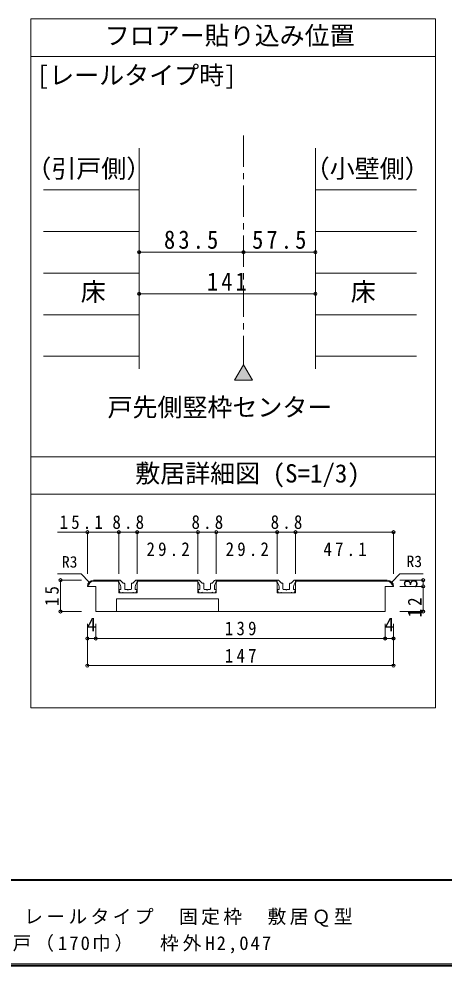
# Model space of a CAD drawing. Units: millimetres at full size, sheet at 1:5, with parts at other scales. Extents: x -957 to 993, y -689 to 708.
# Drawn here: x -507 to -167, y -689 to 68 of the extents above; entities that cross this region are included whole.
import ezdxf
from ezdxf.enums import TextEntityAlignment as Align

# ---------------------------------------------------------------- set-up
doc = ezdxf.new("R2010")
doc.units = ezdxf.units.MM
doc.header["$LTSCALE"] = 5
doc.header["$PDMODE"] = 32
doc.header["$PDSIZE"] = 2.5
doc.linetypes.add('CHAIN1', pattern=[8, 5, -1, 1, -1])
doc.layers.add('0-B_寸法', color=7, linetype='Continuous', lineweight=9)
doc.layers.add('F-1_枠', color=6, linetype='Continuous', lineweight=9)
doc.styles.add('ＭＳ ゴシック', font='')
doc.styles.get('ＭＳ ゴシック').set_extended_font_data('MS Gothic')

msp = doc.modelspace()

# ---------------------------------------------------------------- linework, layer by layer
at = {"layer": '0-B_寸法'}
for p, q in [((-497.321, 68.058), (-173.638, 68.058)), ((-497.321, 68.058), (-497.321, -482.581)), ((-173.638, -482.581), (-173.638, 68.058)), ((-497.321, 38.058), (-173.638, 38.058)), ((-410.691, -35.143), (-410.691, -211.65)), ((-269.691, -35.143), (-269.691, -211.65)), ((-327.191, -118.397), (-410.691, -118.397)), ((-269.691, -118.397), (-327.191, -118.397)), ((-269.691, -151.698), (-410.691, -151.698)), ((-327.191, -208.332), (-334.328, -220.694)), ((-327.191, -208.332), (-320.054, -220.694)), ((-334.328, -220.694), (-320.054, -220.694)), ((-173.638, -281.942), (-497.321, -281.942)), ((-497.321, -311.942), (-173.638, -311.942)), ((-426.937, -342.258), (-475.931, -342.258)), ((-452.104, -342.258), (-452.104, -375.591)), ((-412.271, -342.258), (-426.937, -342.258)), ((-426.937, -342.258), (-426.937, -375.591)), ((-412.271, -342.258), (-363.604, -342.258)), ((-412.271, -342.258), (-412.271, -375.591)), ((-363.604, -342.258), (-363.604, -375.591)), ((-363.604, -342.258), (-348.937, -342.258)), ((-348.937, -342.258), (-348.937, -375.591)), ((-348.937, -342.258), (-300.271, -342.258)), ((-300.271, -342.258), (-300.271, -375.591)), ((-300.271, -342.258), (-285.604, -342.258)), ((-285.604, -342.258), (-285.604, -375.591)), ((-285.604, -342.258), (-207.104, -342.258)), ((-207.104, -342.258), (-207.104, -375.591)), ((-457.104, -375.591), (-475.931, -375.591)), ((-457.104, -375.591), (-475.931, -375.591)), ((-450.64, -382.056), (-457.104, -375.591)), ((-450.64, -382.056), (-457.104, -375.591)), ((-208.569, -382.056), (-202.104, -375.591)), ((-208.569, -382.056), (-202.104, -375.591)), ((-202.104, -375.591), (-183.413, -375.591)), ((-202.104, -375.591), (-183.413, -375.591)), ((-473.629, -405.591), (-473.629, -380.591)), ((-473.629, -380.591), (-456.962, -380.591)), ((-445.437, -385.591), (-452.104, -385.591)), ((-445.437, -385.591), (-452.104, -385.591)), ((-426.937, -380.591), (-447.104, -380.591)), ((-426.937, -380.591), (-447.104, -380.591)), ((-426.937, -381.424), (-447.104, -381.424)), ((-426.937, -381.424), (-447.104, -381.424)), ((-445.437, -405.591), (-445.437, -385.591)), ((-427.104, -380.591), (-426.199, -380.591)), ((-426.937, -380.591), (-426.937, -390.591)), ((-423.5, -382.945), (-425.61, -380.835)), ((-423.5, -382.945), (-425.61, -380.835)), ((-425.437, -388.091), (-425.437, -385.985)), ((-423.147, -383.091), (-422.604, -383.091)), ((-423.147, -383.091), (-422.604, -383.091)), ((-422.271, -387.591), (-422.271, -383.425)), ((-416.937, -387.591), (-416.937, -383.425)), ((-416.061, -383.091), (-416.604, -383.091)), ((-416.061, -383.091), (-416.604, -383.091)), ((-415.708, -382.945), (-413.598, -380.835)), ((-415.708, -382.945), (-413.598, -380.835)), ((-413.771, -388.091), (-413.771, -385.985)), ((-412.104, -380.591), (-413.009, -380.591)), ((-412.104, -380.591), (-413.009, -380.591)), ((-412.271, -380.591), (-412.271, -390.591)), ((-363.604, -380.591), (-412.271, -380.591)), ((-363.604, -380.591), (-412.271, -380.591)), ((-363.604, -381.424), (-412.271, -381.424)), ((-363.604, -381.424), (-412.271, -381.424)), ((-412.104, -382.258), (-412.104, -380.591)), ((-363.771, -380.591), (-362.866, -380.591)), ((-363.604, -380.591), (-363.604, -390.591)), ((-360.167, -382.945), (-362.277, -380.835)), ((-360.167, -382.945), (-362.277, -380.835)), ((-362.104, -388.091), (-362.104, -385.985)), ((-359.814, -383.091), (-359.271, -383.091)), ((-359.814, -383.091), (-359.271, -383.091)), ((-358.937, -387.591), (-358.937, -383.425)), ((-353.604, -387.591), (-353.604, -383.425)), ((-352.728, -383.091), (-353.271, -383.091)), ((-352.728, -383.091), (-353.271, -383.091)), ((-352.374, -382.945), (-350.265, -380.835)), ((-352.374, -382.945), (-350.265, -380.835)), ((-350.437, -388.091), (-350.437, -385.985)), ((-348.771, -380.591), (-349.676, -380.591)), ((-348.771, -380.591), (-349.676, -380.591)), ((-348.937, -380.591), (-348.937, -390.591)), ((-300.271, -380.591), (-348.937, -380.591)), ((-300.271, -380.591), (-348.937, -380.591)), ((-300.271, -381.424), (-348.937, -381.424)), ((-300.271, -381.424), (-348.937, -381.424)), ((-348.771, -382.258), (-348.771, -380.591)), ((-300.437, -380.591), (-299.533, -380.591)), ((-300.271, -380.591), (-300.271, -390.591)), ((-296.834, -382.945), (-298.943, -380.835)), ((-296.834, -382.945), (-298.943, -380.835)), ((-298.771, -388.091), (-298.771, -385.985)), ((-296.48, -383.091), (-295.937, -383.091)), ((-296.48, -383.091), (-295.937, -383.091)), ((-295.604, -387.591), (-295.604, -383.425)), ((-290.271, -387.591), (-290.271, -383.425)), ((-289.395, -383.091), (-289.937, -383.091)), ((-289.395, -383.091), (-289.937, -383.091)), ((-289.041, -382.945), (-286.932, -380.835)), ((-289.041, -382.945), (-286.932, -380.835)), ((-287.104, -388.091), (-287.104, -385.985)), ((-285.437, -380.591), (-286.342, -380.591)), ((-285.437, -380.591), (-286.342, -380.591)), ((-212.104, -380.591), (-285.604, -380.591)), ((-212.104, -381.424), (-285.604, -381.424)), ((-212.104, -381.424), (-285.604, -381.424)), ((-285.437, -382.258), (-285.437, -380.591)), ((-213.771, -385.591), (-207.104, -385.591)), ((-213.771, -405.591), (-213.771, -385.591)), ((-213.771, -385.591), (-207.104, -385.591)), ((-183.413, -380.591), (-202.104, -380.591)), ((-183.413, -385.591), (-202.104, -385.591)), ((-183.413, -385.591), (-183.413, -380.591)), ((-183.413, -405.591), (-183.413, -385.591)), ((-412.271, -390.591), (-426.937, -390.591)), ((-412.271, -390.591), (-426.937, -390.591)), ((-425.937, -390.591), (-426.747, -388.547)), ((-425.937, -390.591), (-426.747, -388.547)), ((-425.437, -388.091), (-426.437, -388.091)), ((-425.437, -388.091), (-426.437, -388.091)), ((-424.104, -390.591), (-425.937, -390.591)), ((-424.104, -390.591), (-425.937, -390.591)), ((-424.104, -390.591), (-423.771, -390.258)), ((-424.104, -390.591), (-423.771, -390.258)), ((-423.771, -390.258), (-423.437, -390.591)), ((-423.771, -390.258), (-423.437, -390.591)), ((-423.437, -390.591), (-415.771, -390.591)), ((-423.437, -390.591), (-415.771, -390.591)), ((-420.104, -388.091), (-421.771, -388.091)), ((-420.104, -388.091), (-421.771, -388.091)), ((-419.604, -388.591), (-420.104, -388.091)), ((-419.604, -388.591), (-420.104, -388.091)), ((-415.437, -390.258), (-415.771, -390.591)), ((-415.437, -390.258), (-415.771, -390.591)), ((-415.104, -390.591), (-415.437, -390.258)), ((-415.104, -390.591), (-415.437, -390.258)), ((-415.104, -390.591), (-413.271, -390.591)), ((-415.104, -390.591), (-413.271, -390.591)), ((-413.771, -388.091), (-412.771, -388.091)), ((-413.771, -388.091), (-412.771, -388.091)), ((-413.271, -390.591), (-412.461, -388.547)), ((-413.271, -390.591), (-412.461, -388.547)), ((-348.937, -390.591), (-363.604, -390.591)), ((-348.937, -390.591), (-363.604, -390.591)), ((-362.604, -390.591), (-363.414, -388.547)), ((-362.604, -390.591), (-363.414, -388.547)), ((-362.104, -388.091), (-363.104, -388.091)), ((-362.104, -388.091), (-363.104, -388.091)), ((-360.771, -390.591), (-362.604, -390.591)), ((-360.771, -390.591), (-362.604, -390.591)), ((-360.771, -390.591), (-360.437, -390.258)), ((-360.771, -390.591), (-360.437, -390.258)), ((-360.437, -390.258), (-360.104, -390.591)), ((-360.437, -390.258), (-360.104, -390.591)), ((-360.104, -390.591), (-352.437, -390.591)), ((-360.104, -390.591), (-352.437, -390.591)), ((-356.771, -388.091), (-358.437, -388.091)), ((-356.771, -388.091), (-358.437, -388.091)), ((-356.271, -388.591), (-356.771, -388.091)), ((-356.271, -388.591), (-356.771, -388.091)), ((-352.104, -390.258), (-352.437, -390.591)), ((-352.104, -390.258), (-352.437, -390.591)), ((-351.771, -390.591), (-352.104, -390.258)), ((-351.771, -390.591), (-352.104, -390.258)), ((-351.771, -390.591), (-349.937, -390.591)), ((-351.771, -390.591), (-349.937, -390.591)), ((-350.437, -388.091), (-349.437, -388.091)), ((-350.437, -388.091), (-349.437, -388.091)), ((-349.937, -390.591), (-349.128, -388.547)), ((-349.937, -390.591), (-349.128, -388.547)), ((-285.604, -390.591), (-300.271, -390.591)), ((-285.604, -390.591), (-300.271, -390.591)), ((-299.271, -390.591), (-300.081, -388.547)), ((-299.271, -390.591), (-300.081, -388.547)), ((-298.771, -388.091), (-299.771, -388.091)), ((-298.771, -388.091), (-299.771, -388.091)), ((-297.437, -390.591), (-299.271, -390.591)), ((-297.437, -390.591), (-299.271, -390.591)), ((-297.437, -390.591), (-297.104, -390.258)), ((-297.437, -390.591), (-297.104, -390.258)), ((-297.104, -390.258), (-296.771, -390.591)), ((-297.104, -390.258), (-296.771, -390.591)), ((-296.771, -390.591), (-289.104, -390.591)), ((-296.771, -390.591), (-289.104, -390.591)), ((-293.437, -388.091), (-295.104, -388.091)), ((-293.437, -388.091), (-295.104, -388.091)), ((-292.937, -388.591), (-293.437, -388.091)), ((-292.937, -388.591), (-293.437, -388.091)), ((-288.771, -390.258), (-289.104, -390.591)), ((-288.771, -390.258), (-289.104, -390.591)), ((-288.437, -390.591), (-288.771, -390.258)), ((-288.437, -390.591), (-288.771, -390.258)), ((-288.437, -390.591), (-286.604, -390.591)), ((-288.437, -390.591), (-286.604, -390.591)), ((-287.104, -388.091), (-286.104, -388.091)), ((-287.104, -388.091), (-286.104, -388.091)), ((-286.604, -390.591), (-285.794, -388.547)), ((-286.604, -390.591), (-285.794, -388.547)), ((-428.771, -405.591), (-428.771, -395.591)), ((-347.104, -395.591), (-428.771, -395.591)), ((-473.629, -405.591), (-456.962, -405.591)), ((-445.437, -405.591), (-213.771, -405.591)), ((-445.437, -405.591), (-213.771, -405.591)), ((-183.413, -405.591), (-202.104, -405.591)), ((-452.104, -427.258), (-452.104, -415.591)), ((-445.437, -427.258), (-445.437, -415.591)), ((-213.771, -427.258), (-213.771, -415.591)), ((-207.104, -427.258), (-207.104, -415.591)), ((-452.104, -427.258), (-445.437, -427.258)), ((-452.104, -448.924), (-452.104, -427.258)), ((-445.437, -427.258), (-213.771, -427.258)), ((-213.771, -427.258), (-207.104, -427.258)), ((-207.104, -448.924), (-207.104, -427.258)), ((-452.104, -448.924), (-207.104, -448.924)), ((-173.638, -482.581), (-497.321, -482.581))]:
    msp.add_line(p, q, dxfattribs=at)
at = {"layer": '0-B_寸法', "linetype": 'CHAIN1'}
msp.add_line((-327.191, -25.143), (-327.191, -208.332), dxfattribs=at)
at = {"layer": '0-B_寸法', "color": 4}
for p, q in [((-410.691, -68.445), (-487.191, -68.445)), ((-188.792, -68.445), (-269.691, -68.445)), ((-410.691, -101.746), (-487.191, -101.746)), ((-269.691, -101.746), (-188.792, -101.746)), ((-410.691, -135.048), (-487.191, -135.048)), ((-269.691, -135.048), (-188.792, -135.048)), ((-410.691, -168.349), (-487.191, -168.349)), ((-269.691, -168.349), (-188.792, -168.349)), ((-410.691, -201.65), (-487.191, -201.65)), ((-269.691, -201.65), (-188.792, -201.65))]:
    msp.add_line(p, q, dxfattribs=at)
at = {"layer": '0-B_寸法'}
for points in [[(-427.104, -382.258), (-427.104, -380.591), (-426.199, -380.591)], [(-363.771, -382.258), (-363.771, -380.591), (-362.866, -380.591)], [(-300.437, -382.258), (-300.437, -380.591), (-299.533, -380.591)], [(-212.104, -380.591), (-285.604, -380.591), (-285.604, -390.591)], [(-417.437, -388.091), (-419.104, -388.091), (-419.604, -388.591)], [(-417.437, -388.091), (-419.104, -388.091), (-419.604, -388.591)], [(-354.104, -388.091), (-355.771, -388.091), (-356.271, -388.591)], [(-354.104, -388.091), (-355.771, -388.091), (-356.271, -388.591)], [(-290.771, -388.091), (-292.437, -388.091), (-292.937, -388.591)], [(-290.771, -388.091), (-292.437, -388.091), (-292.937, -388.591)], [(-347.104, -405.591), (-347.104, -395.591), (-428.771, -395.591)]]:
    msp.add_lwpolyline(points, dxfattribs=at)
for centre, major_axis, start_param, end_param in [((-447.104, -385.591), (-5, 0), 4.712389, 6.2831853), ((-447.104, -385.591), (-5, 0), 4.712389, 6.2831853), ((-447.104, -385.591), (-4.167, 0), 4.712389, 6.2831853), ((-447.104, -385.591), (-4.167, 0), 4.712389, 6.2831853), ((-430.437, -385.985), (5, 0), 6.2831853, 7.1242595), ((-430.437, -385.985), (5, 0), 6.2831853, 7.1242595), ((-426.199, -381.425), (0.833, 0), 0.7853982, 1.5707963), ((-426.199, -381.425), (0.833, 0), 0.7853982, 1.5707963), ((-423.147, -382.591), (0.5, 0), 3.9269908, 4.712389), ((-423.147, -382.591), (0.5, 0), 3.9269908, 4.712389), ((-422.604, -383.425), (0.333, 0), 6.2831853, 7.8539816), ((-422.604, -383.425), (0.333, 0), 6.2831853, 7.8539816), ((-416.604, -383.425), (0.333, 0), 1.5707963, 3.1415927), ((-416.604, -383.425), (0.333, 0), 1.5707963, 3.1415927), ((-416.061, -382.591), (0.5, 0), 4.712389, 5.4977871), ((-416.061, -382.591), (0.5, 0), 4.712389, 5.4977871), ((-408.771, -385.985), (5, 0), 2.3005185, 3.1415927), ((-408.771, -385.985), (5, 0), 2.3005185, 3.1415927), ((-413.009, -381.425), (0.833, 0), 1.5707963, 2.3561945), ((-413.009, -381.425), (0.833, 0), 1.5707963, 2.3561945), ((-367.104, -385.985), (5, 0), 6.2831853, 7.1242595), ((-367.104, -385.985), (5, 0), 6.2831853, 7.1242595), ((-362.866, -381.425), (0.833, 0), 0.7853982, 1.5707963), ((-362.866, -381.425), (0.833, 0), 0.7853982, 1.5707963), ((-359.814, -382.591), (0.5, 0), 3.9269908, 4.712389), ((-359.814, -382.591), (0.5, 0), 3.9269908, 4.712389), ((-359.271, -383.425), (0.333, 0), 6.2831853, 7.8539816), ((-359.271, -383.425), (0.333, 0), 6.2831853, 7.8539816), ((-353.271, -383.425), (0.333, 0), 1.5707963, 3.1415927), ((-353.271, -383.425), (0.333, 0), 1.5707963, 3.1415927), ((-352.728, -382.591), (0.5, 0), 4.712389, 5.4977871), ((-352.728, -382.591), (0.5, 0), 4.712389, 5.4977871), ((-345.437, -385.985), (5, 0), 2.3005185, 3.1415927), ((-345.437, -385.985), (5, 0), 2.3005185, 3.1415927), ((-349.676, -381.425), (0.833, 0), 1.5707963, 2.3561945), ((-349.676, -381.425), (0.833, 0), 1.5707963, 2.3561945), ((-303.771, -385.985), (5, 0), 6.2831853, 7.1242595), ((-303.771, -385.985), (5, 0), 6.2831853, 7.1242595), ((-299.533, -381.425), (0.833, 0), 0.7853982, 1.5707963), ((-299.533, -381.425), (0.833, 0), 0.7853982, 1.5707963), ((-296.48, -382.591), (0.5, 0), 3.9269908, 4.712389), ((-296.48, -382.591), (0.5, 0), 3.9269908, 4.712389), ((-295.937, -383.425), (0.333, 0), 6.2831853, 7.8539816), ((-295.937, -383.425), (0.333, 0), 6.2831853, 7.8539816), ((-289.937, -383.425), (0.333, 0), 1.5707963, 3.1415927), ((-289.937, -383.425), (0.333, 0), 1.5707963, 3.1415927), ((-289.395, -382.591), (0.5, 0), 4.712389, 5.4977871), ((-289.395, -382.591), (0.5, 0), 4.712389, 5.4977871), ((-282.104, -385.985), (5, 0), 2.3005185, 3.1415927), ((-282.104, -385.985), (5, 0), 2.3005185, 3.1415927), ((-286.342, -381.425), (0.833, 0), 1.5707963, 2.3561945), ((-286.342, -381.425), (0.833, 0), 1.5707963, 2.3561945), ((-212.104, -385.591), (-5, 0), 3.1415927, 4.712389), ((-212.104, -385.591), (-5, 0), 3.1415927, 4.712389), ((-212.104, -385.591), (-4.167, 0), 3.1415927, 4.712389), ((-212.104, -385.591), (-4.167, 0), 3.1415927, 4.712389), ((-426.437, -388.425), (0.333, 0), 1.5707963, 3.518863), ((-426.437, -388.425), (0.333, 0), 1.5707963, 3.518863), ((-421.771, -387.591), (0.5, 0), 3.1415927, 4.712389), ((-421.771, -387.591), (0.5, 0), 3.1415927, 4.712389), ((-417.437, -387.591), (0.5, 0), 4.712389, 6.2831853), ((-417.437, -387.591), (0.5, 0), 4.712389, 6.2831853), ((-412.771, -388.425), (0.333, 0), 5.9059149, 7.8539816), ((-412.771, -388.425), (0.333, 0), 5.9059149, 7.8539816), ((-363.104, -388.425), (0.333, 0), 1.5707963, 3.518863), ((-363.104, -388.425), (0.333, 0), 1.5707963, 3.518863), ((-358.437, -387.591), (0.5, 0), 3.1415927, 4.712389), ((-358.437, -387.591), (0.5, 0), 3.1415927, 4.712389), ((-354.104, -387.591), (0.5, 0), 4.712389, 6.2831853), ((-354.104, -387.591), (0.5, 0), 4.712389, 6.2831853), ((-349.437, -388.425), (0.333, 0), 5.9059149, 7.8539816), ((-349.437, -388.425), (0.333, 0), 5.9059149, 7.8539816), ((-299.771, -388.425), (0.333, 0), 1.5707963, 3.518863), ((-299.771, -388.425), (0.333, 0), 1.5707963, 3.518863), ((-295.104, -387.591), (0.5, 0), 3.1415927, 4.712389), ((-295.104, -387.591), (0.5, 0), 3.1415927, 4.712389), ((-290.771, -387.591), (0.5, 0), 4.712389, 6.2831853), ((-290.771, -387.591), (0.5, 0), 4.712389, 6.2831853), ((-286.104, -388.425), (0.333, 0), 5.9059149, 7.8539816), ((-286.104, -388.425), (0.333, 0), 5.9059149, 7.8539816)]:
    msp.add_ellipse(centre, major_axis=major_axis, ratio=0.999999, start_param=start_param, end_param=end_param, dxfattribs=at)
for p in [(-410.691, -118.397), (-327.191, -118.397), (-269.691, -118.397), (-410.691, -151.698), (-269.691, -151.698), (-452.104, -342.258), (-426.937, -342.258), (-412.271, -342.258), (-363.604, -342.258), (-348.937, -342.258), (-300.271, -342.258), (-285.604, -342.258), (-207.104, -342.258), (-473.629, -380.591), (-183.413, -380.591), (-183.413, -385.591), (-473.629, -405.591), (-183.413, -405.591), (-452.104, -427.258), (-445.437, -427.258), (-213.771, -427.258), (-207.104, -427.258), (-452.104, -448.924), (-207.104, -448.924)]:
    msp.add_point(p, dxfattribs=at)
at = {"layer": '0-B_寸法', "color": 16}
msp.add_solid([(-334.328, -220.694), (-327.191, -208.332), (-320.054, -220.694)], dxfattribs=at)
at = {"layer": 'F-1_枠'}
for p, q in [((992.782, -619.898), (-957.218, -619.898)), ((992.782, -620.731), (-957.218, -620.731)), ((992.782, -687.398), (-957.218, -687.398)), ((992.782, -688.231), (-957.218, -688.231)), ((992.782, -689.065), (-957.218, -689.065))]:
    msp.add_line(p, q, dxfattribs=at)

# ---------------------------------------------------------------- texts
at = {"layer": '0-B_寸法', "style": 'ＭＳ ゴシック'}
for s, height, p in [('フロアー貼り込み位置', 14.66, (-438.243, 43.058)), ('[レールタイプ時]', 14.66, (-492.65, 11.368)), ('（引戸側）', 14.66, (-500.976, -63.341)), ('（小壁側）', 14.66, (-278.181, -63.341)), ('床', 14.66, (-457.441, -161.698)), ('床', 14.66, (-241.344, -161.698)), ('戸先側竪枠センター', 14.66, (-436.032, -254.074)), ('敷居詳細図 (S=1/3)', 14.66, (-413.85, -306.933)), ('R3', 9.164, (-472.509, -373.267)), ('R3', 9.164, (-196.73, -372.863)), ('4', 11, (-452.521, -424.758)), ('4', 11, (-214.187, -424.758))]:
    msp.add_text(s, height=height, dxfattribs=at).set_placement(p, align=Align.BOTTOM_LEFT)
msp.add_text('3', height=11, rotation=90, dxfattribs=at).set_placement((-184.724, -386.841), align=Align.BOTTOM_LEFT)
at = {"layer": '0-B_寸法', "attachment_point": 7, "style": 'ＭＳ ゴシック'}
for s, insert, char_height in [('\\T1.28;\\W0.9;83.5', (-390.816, -115.897), 14.66), ('\\T1.28;\\W0.9;57.5', (-320.316, -115.897), 14.66), ('\\T1.27;\\W0.9;141', (-356.441, -149.198), 14.66), ('\\T1.38;\\W0.9;15.1', (-474.365, -339.758), 11), ('\\T1.38;\\W0.9;8.8', (-432.104, -339.758), 11), ('\\T1.38;\\W0.9;8.8', (-368.771, -339.758), 11), ('\\T1.38;\\W0.9;8.8', (-305.437, -339.758), 11), ('\\T1.38;\\W0.9;29.2', (-404.812, -361.424), 11), ('\\T1.38;\\W0.9;29.2', (-341.479, -361.424), 11), ('\\T1.38;\\W0.9;47.1', (-263.229, -361.424), 11), ('\\T1.38;\\W0.9;139', (-342.104, -424.758), 11), ('\\T1.38;\\W0.9;147', (-342.104, -446.424), 11), ('\\T1.18;ドレタス\u3000H24Ｌ字開口納まり枠セット\u3000レールタイプ\u3000固定枠\u3000敷居Ｑ型', (-830.143, -657.733), 11), ('\\T1.21;【L】３枚引込戸＋【R】片引戸（170巾）\u3000枠外H2,047', (-747.964, -679.065), 11)]:
    msp.add_mtext(s, dxfattribs=dict(at, insert=insert, char_height=char_height))
at = {"layer": '0-B_寸法', "char_height": 11, "attachment_point": 7, "rotation": 90, "style": 'ＭＳ ゴシック'}
for s, insert in [('\\T1.36;\\W0.9;15', (-474.94, -401.216)), ('\\T1.36;\\W0.9;12', (-184.724, -410.27))]:
    msp.add_mtext(s, dxfattribs=dict(at, insert=insert))

doc.saveas('drawing.dxf')
